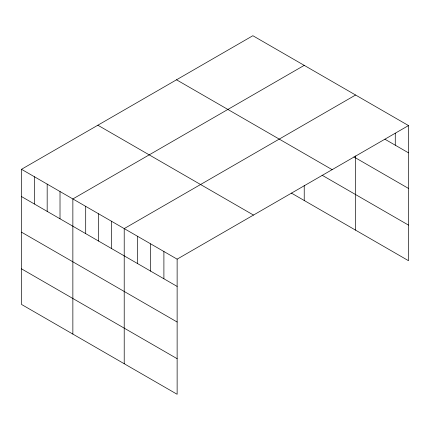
<?xml version="1.0" encoding="UTF-8"?>
<svg xmlns="http://www.w3.org/2000/svg" width="430" height="430" viewBox="0 0 430 430"><rect width="100%" height="100%" fill="white"/><g stroke="black" fill="none" stroke-linecap="round" stroke-linejoin="round"><path stroke-width="0.64" d="M408.5 125.565L177.133 259.15L177.133 394.283L21.5 304.435L21.5 169.296L252.867 35.717L408.5 125.565L408.5 260.704L291.389 193.091M304.225 65.365L72.858 198.945L72.858 334.083M355.583 95.019L124.216 228.599L124.216 363.737M384.92 139.223L408.5 152.838M353.911 156.918L408.5 188.431M176.515 79.797L332.148 169.651M322.091 175.22L408.5 225.11M97.852 125.216L253.485 215.064M21.5 169.296L177.133 259.15M21.5 196.564L177.133 286.418M21.5 232.162L177.133 322.016M21.5 268.836L177.133 358.69M395.272 133.23L395.272 145.2M355.583 155.907L355.583 230.152M304.225 185.341L304.225 200.504M163.9 251.512L163.9 278.78M150.672 243.875L150.672 271.142M137.444 236.237L137.444 263.504M111.375 221.187L111.375 248.454M98.534 213.775L98.534 241.042M85.699 206.362L85.699 233.63M60.017 191.533L60.017 218.805M47.176 184.121L47.176 211.393M34.341 176.708L34.341 203.976"/></g></svg>
